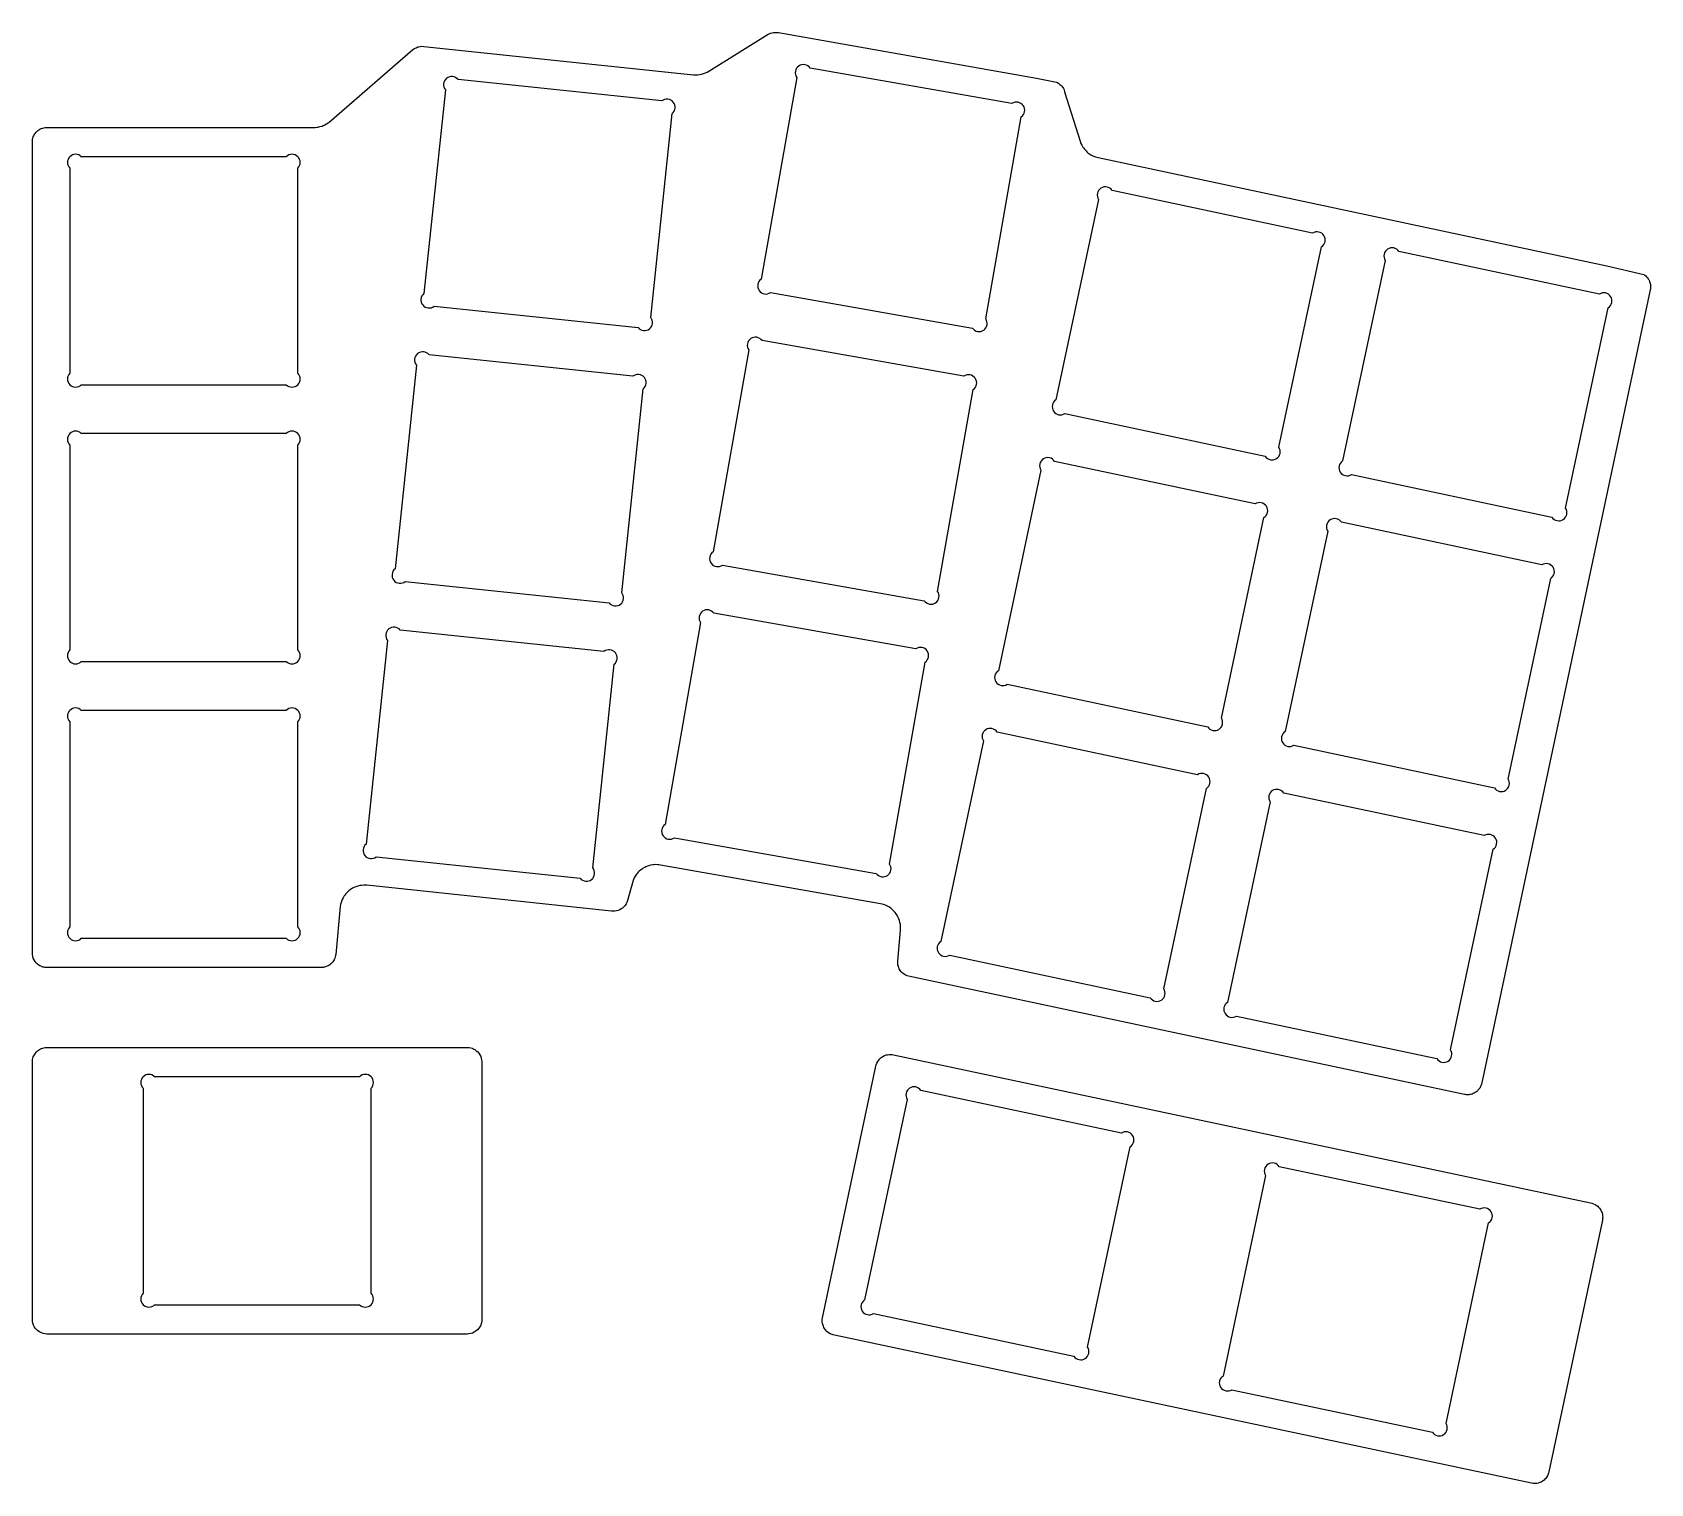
# Model space of a CAD drawing. Header units: millimetres. Extents: x -118 to -18.7, y -15.2 to 74.
import ezdxf

# ---------------------------------------------------------------- set-up
doc = ezdxf.new("R2010")
doc.units = ezdxf.units.MM

msp = doc.modelspace()

# ---------------------------------------------------------------- linework, layer by layer
at = {"layer": 'OUTLINE'}
for points in [[(-118.034, 67.401), (-118.017, 67.474), (-117.994, 67.546), (-117.965, 67.615), (-117.931, 67.681), (-117.88, 67.76), (-117.821, 67.833), (-117.769, 67.887), (-117.712, 67.936), (-117.652, 67.981), (-117.588, 68.02), (-117.504, 68.061), (-117.416, 68.093), (-117.343, 68.112), (-117.269, 68.126), (-117.195, 68.132), (-100.758, 68.134), (-100.691, 68.135), (-100.573, 68.146), (-100.504, 68.156), (-100.389, 68.181), (-100.263, 68.219), (-100.153, 68.263), (-100.097, 68.29), (-99.981, 68.354), (-99.883, 68.419), (-99.828, 68.461), (-94.681, 72.908), (-94.589, 72.974), (-94.491, 73.027), (-94.422, 73.056), (-94.367, 73.074), (-94.314, 73.089), (-94.24, 73.102), (-94.128, 73.112), (-94.013, 73.107), (-77.452, 71.366), (-77.33, 71.359), (-77.268, 71.359), (-77.205, 71.362), (-77.081, 71.376), (-76.958, 71.4), (-76.898, 71.415), (-76.779, 71.454), (-76.721, 71.477), (-76.608, 71.531), (-76.504, 71.591), (-72.862, 73.855), (-72.795, 73.889), (-72.726, 73.917), (-72.611, 73.949), (-72.537, 73.962), (-72.481, 73.967), (-72.425, 73.969), (-72.35, 73.966), (-72.238, 73.951), (-56.385, 71.156), (-55.17, 70.916), (-55.101, 70.882), (-55.021, 70.833), (-54.947, 70.776), (-54.892, 70.725), (-54.829, 70.656), (-54.775, 70.58), (-54.736, 70.515), (-54.697, 70.43), (-54.661, 70.326), (-53.713, 67.287), (-53.661, 67.147), (-53.606, 67.035), (-53.543, 66.927), (-53.507, 66.876), (-53.448, 66.797), (-53.346, 66.685), (-53.301, 66.641), (-53.227, 66.577), (-53.104, 66.488), (-53.051, 66.455), (-52.965, 66.407), (-52.827, 66.346), (-52.768, 66.324), (-52.674, 66.296), (-52.591, 66.276), (-21.36, 59.637), (-19.103, 59.104), (-19.079, 59.088), (-19.033, 59.056), (-18.975, 59.008), (-18.921, 58.956), (-18.872, 58.899), (-18.828, 58.839), (-18.798, 58.791), (-18.771, 58.742), (-18.74, 58.673), (-18.715, 58.603), (-18.7, 58.549), (-18.689, 58.494), (-18.679, 58.419), (-18.675, 58.344), (-18.677, 58.288), (-18.684, 58.213), (-18.695, 58.152), (-29.045, 9.454), (-29.066, 9.372), (-29.098, 9.282), (-29.138, 9.197), (-29.174, 9.136), (-29.22, 9.072), (-29.256, 9.028), (-29.295, 8.988), (-29.35, 8.937), (-29.41, 8.891), (-29.457, 8.86), (-29.505, 8.832), (-29.573, 8.8), (-29.64, 8.774), (-29.712, 8.753), (-29.788, 8.737), (-29.844, 8.73), (-29.9, 8.727), (-29.975, 8.728), (-30.048, 8.734), (-30.11, 8.745), (-64.249, 16.003), (-64.32, 16.026), (-64.372, 16.047), (-64.423, 16.071), (-64.485, 16.107), (-64.576, 16.172), (-64.635, 16.224), (-64.674, 16.265), (-64.711, 16.307), (-64.755, 16.368), (-64.812, 16.465), (-64.843, 16.533), (-64.862, 16.586), (-64.878, 16.64), (-64.894, 16.713), (-64.907, 16.825), (-64.905, 16.94), (-64.74, 18.836), (-64.734, 18.938), (-64.737, 19.063), (-64.749, 19.187), (-64.772, 19.31), (-64.805, 19.431), (-64.856, 19.565), (-64.901, 19.662), (-64.931, 19.716), (-65.008, 19.837), (-65.072, 19.922), (-65.113, 19.97), (-65.213, 20.072), (-65.294, 20.142), (-65.343, 20.18), (-65.463, 20.26), (-65.556, 20.311), (-65.629, 20.346), (-65.728, 20.385), (-65.787, 20.405), (-65.865, 20.427), (-65.967, 20.449), (-79.478, 22.831), (-79.579, 22.847), (-79.641, 22.853), (-79.783, 22.858), (-79.891, 22.852), (-79.953, 22.846), (-80.092, 22.821), (-80.197, 22.793), (-80.272, 22.768), (-80.373, 22.727), (-80.444, 22.693), (-80.539, 22.64), (-80.591, 22.606), (-80.705, 22.523), (-80.787, 22.451), (-80.843, 22.396), (-80.915, 22.314), (-80.954, 22.265), (-81.034, 22.149), (-81.088, 22.055), (-81.116, 21.999), (-81.165, 21.884), (-81.207, 21.751), (-81.497, 20.65), (-81.536, 20.544), (-81.587, 20.444), (-81.65, 20.351), (-81.725, 20.267), (-81.809, 20.192), (-81.886, 20.139), (-81.968, 20.093), (-82.072, 20.051), (-82.18, 20.021), (-82.292, 20.006), (-82.385, 20.003), (-82.493, 20.012), (-97.516, 21.591), (-97.625, 21.597), (-97.687, 21.597), (-97.826, 21.588), (-97.936, 21.571), (-97.997, 21.558), (-98.117, 21.525), (-98.247, 21.476), (-98.348, 21.429), (-98.403, 21.399), (-98.52, 21.324), (-98.608, 21.257), (-98.666, 21.207), (-98.745, 21.129), (-98.796, 21.072), (-98.866, 20.985), (-98.901, 20.934), (-98.973, 20.816), (-99.023, 20.716), (-99.048, 20.658), (-99.074, 20.587), (-99.107, 20.481), (-99.124, 20.407), (-99.145, 20.283), (-99.423, 17.349), (-99.434, 17.27), (-99.45, 17.198), (-99.473, 17.125), (-99.494, 17.073), (-99.518, 17.022), (-99.555, 16.957), (-99.597, 16.895), (-99.633, 16.851), (-99.67, 16.81), (-99.724, 16.758), (-99.783, 16.711), (-99.829, 16.679), (-99.877, 16.649), (-99.944, 16.615), (-100.049, 16.575), (-100.121, 16.556), (-100.176, 16.545), (-100.27, 16.535), (-100.359, 16.534), (-117.149, 16.534), (-117.229, 16.537), (-117.285, 16.544), (-117.34, 16.554), (-117.412, 16.573), (-117.483, 16.598), (-117.535, 16.62), (-117.585, 16.646), (-117.648, 16.684), (-117.738, 16.753), (-117.819, 16.831), (-117.888, 16.919), (-117.947, 17.015), (-117.993, 17.118), (-118.026, 17.226), (-118.045, 17.336), (-118.05, 17.441), (-118.05, 67.207), (-118.047, 67.309)], [(-59.425, 56.007), (-59.418, 56.105), (-59.43, 56.202), (-59.46, 56.295), (-59.508, 56.38), (-57.323, 68.775), (-57.248, 68.839), (-57.188, 68.916), (-57.143, 69.003), (-57.117, 69.098), (-57.109, 69.196), (-57.121, 69.293), (-57.152, 69.386), (-57.2, 69.471), (-57.264, 69.546), (-57.341, 69.606), (-57.428, 69.651), (-57.523, 69.677), (-57.62, 69.685), (-57.718, 69.673), (-57.811, 69.642), (-57.896, 69.594), (-70.291, 71.78), (-70.355, 71.854), (-70.432, 71.915), (-70.519, 71.959), (-70.613, 71.985), (-70.711, 71.993), (-70.809, 71.981), (-70.902, 71.951), (-70.987, 71.903), (-71.061, 71.839), (-71.122, 71.762), (-71.166, 71.674), (-71.193, 71.58), (-71.2, 71.482), (-71.188, 71.385), (-71.158, 71.292), (-71.11, 71.206), (-73.295, 58.812), (-73.37, 58.748), (-73.43, 58.671), (-73.475, 58.583), (-73.501, 58.489), (-73.508, 58.391), (-73.497, 58.294), (-73.466, 58.201), (-73.418, 58.115), (-73.354, 58.041), (-73.277, 57.98), (-73.19, 57.936), (-73.095, 57.91), (-72.998, 57.902), (-72.9, 57.914), (-72.807, 57.944), (-72.722, 57.992), (-60.327, 55.807), (-60.263, 55.733), (-60.186, 55.672), (-60.099, 55.628), (-60.004, 55.601), (-59.907, 55.594), (-59.809, 55.606), (-59.716, 55.636), (-59.631, 55.684), (-59.556, 55.748), (-59.496, 55.825), (-59.452, 55.912)], [(-79.972, 56.099), (-79.971, 56.198), (-79.99, 56.294), (-80.027, 56.385), (-80.08, 56.466), (-78.765, 68.983), (-78.695, 69.052), (-78.64, 69.133), (-78.602, 69.224), (-78.582, 69.32), (-78.582, 69.418), (-78.6, 69.514), (-78.637, 69.605), (-78.691, 69.686), (-78.76, 69.756), (-78.841, 69.811), (-78.931, 69.849), (-79.027, 69.869), (-79.125, 69.87), (-79.222, 69.851), (-79.312, 69.814), (-79.394, 69.76), (-91.911, 71.076), (-91.98, 71.146), (-92.061, 71.201), (-92.151, 71.239), (-92.247, 71.259), (-92.345, 71.259), (-92.442, 71.241), (-92.532, 71.204), (-92.614, 71.15), (-92.684, 71.081), (-92.739, 71), (-92.777, 70.91), (-92.797, 70.814), (-92.798, 70.716), (-92.779, 70.619), (-92.742, 70.529), (-92.688, 70.447), (-94.004, 57.93), (-94.074, 57.861), (-94.129, 57.78), (-94.167, 57.69), (-94.186, 57.594), (-94.187, 57.496), (-94.169, 57.399), (-94.132, 57.308), (-94.078, 57.227), (-94.009, 57.157), (-93.928, 57.102), (-93.837, 57.064), (-93.741, 57.044), (-93.643, 57.043), (-93.547, 57.062), (-93.456, 57.099), (-93.374, 57.153), (-80.858, 55.837), (-80.789, 55.767), (-80.708, 55.712), (-80.617, 55.674), (-80.521, 55.655), (-80.423, 55.654), (-80.327, 55.672), (-80.236, 55.709), (-80.154, 55.763), (-80.085, 55.832), (-80.03, 55.913), (-79.992, 56.003)], [(-101.604, 52.687), (-101.613, 52.785), (-101.642, 52.878), (-101.688, 52.965), (-101.75, 53.041), (-101.75, 65.626), (-101.688, 65.702), (-101.642, 65.789), (-101.613, 65.882), (-101.604, 65.98), (-101.613, 66.078), (-101.642, 66.171), (-101.688, 66.258), (-101.75, 66.334), (-101.826, 66.396), (-101.912, 66.442), (-102.006, 66.47), (-102.104, 66.48), (-102.201, 66.47), (-102.295, 66.442), (-102.381, 66.396), (-102.457, 66.334), (-115.043, 66.334), (-115.119, 66.396), (-115.205, 66.442), (-115.299, 66.47), (-115.396, 66.48), (-115.494, 66.47), (-115.588, 66.442), (-115.674, 66.396), (-115.75, 66.334), (-115.812, 66.258), (-115.858, 66.171), (-115.887, 66.078), (-115.896, 65.98), (-115.887, 65.882), (-115.858, 65.789), (-115.812, 65.702), (-115.75, 65.626), (-115.75, 53.041), (-115.812, 52.965), (-115.858, 52.878), (-115.887, 52.785), (-115.896, 52.687), (-115.887, 52.59), (-115.858, 52.496), (-115.812, 52.409), (-115.75, 52.334), (-115.674, 52.271), (-115.588, 52.225), (-115.494, 52.197), (-115.396, 52.187), (-115.299, 52.197), (-115.205, 52.225), (-115.119, 52.271), (-115.043, 52.334), (-102.457, 52.334), (-102.381, 52.271), (-102.295, 52.225), (-102.201, 52.197), (-102.104, 52.187), (-102.006, 52.197), (-101.912, 52.225), (-101.826, 52.271), (-101.75, 52.334), (-101.688, 52.409), (-101.642, 52.496), (-101.613, 52.59)], [(-41.432, 48.112), (-41.421, 48.21), (-41.43, 48.307), (-41.457, 48.402), (-41.502, 48.489), (-38.885, 60.799), (-38.809, 60.861), (-38.745, 60.936), (-38.698, 61.021), (-38.668, 61.115), (-38.658, 61.212), (-38.666, 61.31), (-38.693, 61.404), (-38.738, 61.491), (-38.799, 61.568), (-38.874, 61.631), (-38.96, 61.678), (-39.054, 61.708), (-39.151, 61.719), (-39.249, 61.71), (-39.343, 61.683), (-39.43, 61.638), (-51.741, 64.255), (-51.802, 64.331), (-51.877, 64.395), (-51.963, 64.442), (-52.056, 64.472), (-52.153, 64.482), (-52.251, 64.474), (-52.345, 64.447), (-52.432, 64.402), (-52.509, 64.341), (-52.572, 64.266), (-52.619, 64.18), (-52.649, 64.086), (-52.66, 63.989), (-52.652, 63.891), (-52.624, 63.797), (-52.579, 63.71), (-55.196, 51.399), (-55.273, 51.338), (-55.336, 51.263), (-55.383, 51.177), (-55.413, 51.084), (-55.424, 50.987), (-55.415, 50.889), (-55.388, 50.795), (-55.343, 50.708), (-55.282, 50.631), (-55.207, 50.568), (-55.121, 50.521), (-55.028, 50.491), (-54.93, 50.48), (-54.833, 50.488), (-54.738, 50.516), (-54.651, 50.561), (-42.341, 47.944), (-42.279, 47.867), (-42.204, 47.804), (-42.119, 47.757), (-42.025, 47.727), (-41.928, 47.716), (-41.83, 47.725), (-41.736, 47.752), (-41.649, 47.797), (-41.572, 47.858), (-41.509, 47.933), (-41.462, 48.019)], [(-23.826, 44.37), (-23.815, 44.467), (-23.823, 44.565), (-23.85, 44.659), (-23.895, 44.746), (-21.279, 57.057), (-21.202, 57.118), (-21.139, 57.193), (-21.091, 57.279), (-21.062, 57.372), (-21.051, 57.47), (-21.059, 57.567), (-21.086, 57.662), (-21.132, 57.749), (-21.193, 57.825), (-21.268, 57.888), (-21.354, 57.936), (-21.447, 57.965), (-21.544, 57.976), (-21.642, 57.968), (-21.736, 57.941), (-21.823, 57.896), (-34.134, 60.512), (-34.195, 60.589), (-34.27, 60.652), (-34.356, 60.7), (-34.449, 60.729), (-34.547, 60.74), (-34.644, 60.732), (-34.739, 60.705), (-34.826, 60.659), (-34.902, 60.598), (-34.965, 60.523), (-35.013, 60.437), (-35.042, 60.344), (-35.053, 60.247), (-35.045, 60.149), (-35.018, 60.055), (-34.973, 59.968), (-37.589, 47.657), (-37.666, 47.596), (-37.729, 47.521), (-37.776, 47.435), (-37.806, 47.342), (-37.817, 47.244), (-37.809, 47.147), (-37.781, 47.052), (-37.736, 46.965), (-37.675, 46.889), (-37.6, 46.826), (-37.514, 46.778), (-37.421, 46.749), (-37.324, 46.738), (-37.226, 46.746), (-37.132, 46.773), (-37.045, 46.818), (-24.734, 44.202), (-24.673, 44.125), (-24.598, 44.062), (-24.512, 44.015), (-24.419, 43.985), (-24.321, 43.974), (-24.224, 43.982), (-24.129, 44.01), (-24.042, 44.055), (-23.966, 44.116), (-23.903, 44.191), (-23.855, 44.277)], [(-62.377, 39.265), (-62.37, 39.363), (-62.382, 39.46), (-62.412, 39.553), (-62.46, 39.639), (-60.275, 52.033), (-60.2, 52.097), (-60.14, 52.174), (-60.095, 52.262), (-60.069, 52.356), (-60.062, 52.454), (-60.073, 52.551), (-60.104, 52.644), (-60.152, 52.73), (-60.216, 52.804), (-60.293, 52.865), (-60.38, 52.909), (-60.475, 52.935), (-60.572, 52.943), (-60.67, 52.931), (-60.763, 52.901), (-60.848, 52.852), (-73.243, 55.038), (-73.307, 55.112), (-73.384, 55.173), (-73.471, 55.217), (-73.566, 55.244), (-73.663, 55.251), (-73.761, 55.239), (-73.854, 55.209), (-73.939, 55.161), (-74.014, 55.097), (-74.074, 55.02), (-74.118, 54.932), (-74.145, 54.838), (-74.152, 54.74), (-74.14, 54.643), (-74.11, 54.55), (-74.062, 54.464), (-76.247, 42.07), (-76.322, 42.006), (-76.382, 41.929), (-76.427, 41.841), (-76.453, 41.747), (-76.461, 41.649), (-76.449, 41.552), (-76.418, 41.459), (-76.37, 41.373), (-76.306, 41.299), (-76.229, 41.239), (-76.142, 41.194), (-76.047, 41.168), (-75.95, 41.16), (-75.852, 41.172), (-75.759, 41.203), (-75.674, 41.251), (-63.279, 39.065), (-63.215, 38.991), (-63.138, 38.93), (-63.051, 38.886), (-62.957, 38.86), (-62.859, 38.852), (-62.761, 38.864), (-62.668, 38.894), (-62.583, 38.942), (-62.509, 39.006), (-62.448, 39.083), (-62.404, 39.171)], [(-81.749, 39.193), (-81.748, 39.291), (-81.767, 39.387), (-81.804, 39.478), (-81.857, 39.56), (-80.542, 52.076), (-80.472, 52.145), (-80.417, 52.226), (-80.379, 52.317), (-80.359, 52.413), (-80.359, 52.511), (-80.377, 52.607), (-80.414, 52.698), (-80.468, 52.78), (-80.537, 52.849), (-80.618, 52.904), (-80.708, 52.942), (-80.804, 52.962), (-80.902, 52.963), (-80.999, 52.944), (-81.089, 52.907), (-81.171, 52.853), (-93.688, 54.169), (-93.757, 54.239), (-93.838, 54.294), (-93.928, 54.332), (-94.024, 54.352), (-94.122, 54.352), (-94.219, 54.334), (-94.309, 54.297), (-94.391, 54.243), (-94.461, 54.174), (-94.516, 54.093), (-94.554, 54.003), (-94.574, 53.907), (-94.575, 53.809), (-94.556, 53.712), (-94.519, 53.622), (-94.465, 53.54), (-95.781, 41.023), (-95.851, 40.954), (-95.906, 40.873), (-95.944, 40.783), (-95.963, 40.687), (-95.964, 40.589), (-95.946, 40.492), (-95.909, 40.402), (-95.855, 40.32), (-95.786, 40.25), (-95.705, 40.195), (-95.614, 40.157), (-95.518, 40.137), (-95.42, 40.136), (-95.324, 40.155), (-95.233, 40.192), (-95.151, 40.246), (-82.635, 38.93), (-82.566, 38.86), (-82.485, 38.805), (-82.394, 38.767), (-82.298, 38.748), (-82.2, 38.747), (-82.104, 38.765), (-82.013, 38.802), (-81.931, 38.856), (-81.862, 38.925), (-81.807, 39.006), (-81.769, 39.097)], [(-101.604, 35.687), (-101.613, 35.785), (-101.642, 35.878), (-101.688, 35.965), (-101.75, 36.041), (-101.75, 48.626), (-101.688, 48.702), (-101.642, 48.789), (-101.613, 48.882), (-101.604, 48.98), (-101.613, 49.078), (-101.642, 49.171), (-101.688, 49.258), (-101.75, 49.334), (-101.826, 49.396), (-101.912, 49.442), (-102.006, 49.47), (-102.104, 49.48), (-102.201, 49.47), (-102.295, 49.442), (-102.381, 49.396), (-102.457, 49.334), (-115.043, 49.334), (-115.119, 49.396), (-115.205, 49.442), (-115.299, 49.47), (-115.396, 49.48), (-115.494, 49.47), (-115.588, 49.442), (-115.674, 49.396), (-115.75, 49.334), (-115.812, 49.258), (-115.858, 49.171), (-115.887, 49.078), (-115.896, 48.98), (-115.887, 48.882), (-115.858, 48.789), (-115.812, 48.702), (-115.75, 48.626), (-115.75, 36.041), (-115.812, 35.965), (-115.858, 35.878), (-115.887, 35.785), (-115.896, 35.687), (-115.887, 35.59), (-115.858, 35.496), (-115.812, 35.409), (-115.75, 35.334), (-115.674, 35.271), (-115.588, 35.225), (-115.494, 35.197), (-115.396, 35.187), (-115.299, 35.197), (-115.205, 35.225), (-115.119, 35.271), (-115.043, 35.334), (-102.457, 35.334), (-102.381, 35.271), (-102.295, 35.225), (-102.201, 35.197), (-102.104, 35.187), (-102.006, 35.197), (-101.912, 35.225), (-101.826, 35.271), (-101.75, 35.334), (-101.688, 35.409), (-101.642, 35.496), (-101.613, 35.59)], [(-44.967, 31.484), (-44.956, 31.581), (-44.964, 31.679), (-44.991, 31.773), (-45.036, 31.86), (-42.42, 44.171), (-42.343, 44.232), (-42.28, 44.307), (-42.233, 44.393), (-42.203, 44.486), (-42.192, 44.584), (-42.2, 44.681), (-42.228, 44.775), (-42.273, 44.863), (-42.334, 44.939), (-42.409, 45.002), (-42.495, 45.05), (-42.588, 45.079), (-42.685, 45.09), (-42.783, 45.082), (-42.877, 45.055), (-42.964, 45.01), (-55.275, 47.626), (-55.336, 47.703), (-55.411, 47.766), (-55.497, 47.813), (-55.59, 47.843), (-55.688, 47.854), (-55.786, 47.846), (-55.88, 47.818), (-55.967, 47.773), (-56.043, 47.712), (-56.107, 47.637), (-56.154, 47.551), (-56.184, 47.458), (-56.194, 47.361), (-56.186, 47.263), (-56.159, 47.169), (-56.114, 47.082), (-58.731, 34.771), (-58.807, 34.71), (-58.87, 34.635), (-58.918, 34.549), (-58.947, 34.456), (-58.958, 34.358), (-58.95, 34.26), (-58.923, 34.166), (-58.878, 34.079), (-58.816, 34.003), (-58.741, 33.939), (-58.656, 33.892), (-58.562, 33.862), (-58.465, 33.852), (-58.367, 33.86), (-58.273, 33.887), (-58.186, 33.932), (-45.875, 31.315), (-45.814, 31.239), (-45.739, 31.176), (-45.653, 31.128), (-45.56, 31.099), (-45.462, 31.088), (-45.365, 31.096), (-45.271, 31.123), (-45.183, 31.168), (-45.107, 31.23), (-45.044, 31.305), (-44.996, 31.39)], [(-27.36, 27.741), (-27.349, 27.839), (-27.358, 27.937), (-27.385, 28.031), (-27.43, 28.118), (-24.813, 40.428), (-24.737, 40.49), (-24.673, 40.565), (-24.626, 40.65), (-24.596, 40.744), (-24.585, 40.841), (-24.594, 40.939), (-24.621, 41.033), (-24.666, 41.12), (-24.727, 41.197), (-24.802, 41.26), (-24.888, 41.307), (-24.981, 41.337), (-25.079, 41.348), (-25.177, 41.339), (-25.271, 41.312), (-25.358, 41.267), (-37.668, 43.884), (-37.73, 43.96), (-37.805, 44.024), (-37.89, 44.071), (-37.984, 44.101), (-38.081, 44.112), (-38.179, 44.103), (-38.273, 44.076), (-38.36, 44.031), (-38.437, 43.97), (-38.5, 43.895), (-38.547, 43.809), (-38.577, 43.716), (-38.588, 43.618), (-38.579, 43.52), (-38.552, 43.426), (-38.507, 43.339), (-41.124, 31.028), (-41.2, 30.967), (-41.264, 30.892), (-41.311, 30.807), (-41.341, 30.713), (-41.352, 30.616), (-41.343, 30.518), (-41.316, 30.424), (-41.271, 30.337), (-41.21, 30.26), (-41.135, 30.197), (-41.049, 30.15), (-40.956, 30.12), (-40.858, 30.109), (-40.76, 30.118), (-40.666, 30.145), (-40.579, 30.19), (-28.268, 27.573), (-28.207, 27.497), (-28.132, 27.433), (-28.047, 27.386), (-27.953, 27.356), (-27.856, 27.345), (-27.758, 27.354), (-27.664, 27.381), (-27.577, 27.426), (-27.5, 27.487), (-27.437, 27.562), (-27.39, 27.648)], [(-65.329, 22.523), (-65.322, 22.621), (-65.334, 22.718), (-65.364, 22.812), (-65.412, 22.897), (-63.227, 35.292), (-63.152, 35.355), (-63.092, 35.433), (-63.047, 35.52), (-63.021, 35.614), (-63.014, 35.712), (-63.025, 35.809), (-63.056, 35.903), (-63.104, 35.988), (-63.168, 36.062), (-63.245, 36.123), (-63.332, 36.167), (-63.427, 36.194), (-63.524, 36.201), (-63.622, 36.189), (-63.715, 36.159), (-63.8, 36.111), (-76.195, 38.296), (-76.259, 38.371), (-76.336, 38.431), (-76.423, 38.475), (-76.518, 38.502), (-76.615, 38.509), (-76.713, 38.498), (-76.806, 38.467), (-76.891, 38.419), (-76.966, 38.355), (-77.026, 38.278), (-77.07, 38.191), (-77.097, 38.096), (-77.104, 37.999), (-77.093, 37.901), (-77.062, 37.808), (-77.014, 37.723), (-79.199, 25.328), (-79.274, 25.264), (-79.334, 25.187), (-79.379, 25.1), (-79.405, 25.005), (-79.413, 24.908), (-79.401, 24.81), (-79.37, 24.717), (-79.322, 24.632), (-79.258, 24.557), (-79.181, 24.497), (-79.094, 24.453), (-78.999, 24.426), (-78.902, 24.419), (-78.804, 24.43), (-78.711, 24.461), (-78.626, 24.509), (-66.231, 22.323), (-66.167, 22.249), (-66.09, 22.189), (-66.003, 22.144), (-65.909, 22.118), (-65.811, 22.11), (-65.714, 22.122), (-65.62, 22.153), (-65.535, 22.201), (-65.461, 22.264), (-65.4, 22.342), (-65.356, 22.429)], [(-83.526, 22.286), (-83.525, 22.384), (-83.544, 22.48), (-83.581, 22.571), (-83.634, 22.653), (-82.319, 35.169), (-82.249, 35.238), (-82.194, 35.319), (-82.156, 35.41), (-82.136, 35.506), (-82.136, 35.604), (-82.154, 35.7), (-82.191, 35.791), (-82.245, 35.873), (-82.314, 35.942), (-82.395, 35.997), (-82.485, 36.036), (-82.581, 36.055), (-82.679, 36.056), (-82.776, 36.037), (-82.866, 36.001), (-82.948, 35.947), (-95.465, 37.262), (-95.534, 37.332), (-95.615, 37.387), (-95.705, 37.425), (-95.801, 37.445), (-95.899, 37.445), (-95.996, 37.427), (-96.086, 37.39), (-96.168, 37.336), (-96.238, 37.267), (-96.293, 37.186), (-96.331, 37.096), (-96.351, 37), (-96.352, 36.902), (-96.333, 36.806), (-96.296, 36.715), (-96.242, 36.633), (-97.558, 24.116), (-97.628, 24.047), (-97.682, 23.966), (-97.721, 23.876), (-97.74, 23.78), (-97.741, 23.682), (-97.722, 23.585), (-97.686, 23.495), (-97.632, 23.413), (-97.563, 23.343), (-97.482, 23.288), (-97.391, 23.25), (-97.295, 23.23), (-97.197, 23.23), (-97.101, 23.248), (-97.01, 23.285), (-96.928, 23.339), (-84.412, 22.023), (-84.343, 21.954), (-84.262, 21.899), (-84.171, 21.86), (-84.075, 21.841), (-83.977, 21.84), (-83.881, 21.859), (-83.79, 21.895), (-83.708, 21.949), (-83.639, 22.018), (-83.584, 22.099), (-83.546, 22.19)], [(-101.613, 18.785), (-101.642, 18.878), (-101.688, 18.965), (-101.75, 19.041), (-101.75, 31.626), (-101.688, 31.702), (-101.642, 31.789), (-101.613, 31.882), (-101.604, 31.98), (-101.613, 32.078), (-101.642, 32.171), (-101.688, 32.258), (-101.75, 32.334), (-101.826, 32.396), (-101.912, 32.442), (-102.006, 32.47), (-102.104, 32.48), (-102.201, 32.47), (-102.295, 32.442), (-102.381, 32.396), (-102.457, 32.334), (-115.043, 32.334), (-115.119, 32.396), (-115.205, 32.442), (-115.299, 32.47), (-115.396, 32.48), (-115.494, 32.47), (-115.588, 32.442), (-115.674, 32.396), (-115.75, 32.334), (-115.812, 32.258), (-115.858, 32.171), (-115.887, 32.078), (-115.896, 31.98), (-115.887, 31.882), (-115.858, 31.789), (-115.812, 31.702), (-115.75, 31.626), (-115.75, 19.041), (-115.812, 18.965), (-115.858, 18.878), (-115.887, 18.785), (-115.896, 18.687), (-115.887, 18.59), (-115.858, 18.496), (-115.812, 18.409), (-115.75, 18.334), (-115.674, 18.271), (-115.588, 18.225), (-115.494, 18.197), (-115.396, 18.187), (-115.299, 18.197), (-115.205, 18.225), (-115.119, 18.271), (-115.043, 18.334), (-102.457, 18.334), (-102.381, 18.271), (-102.295, 18.225), (-102.201, 18.197), (-102.104, 18.187), (-102.006, 18.197), (-101.912, 18.225), (-101.826, 18.271), (-101.75, 18.334), (-101.688, 18.409), (-101.642, 18.496), (-101.613, 18.59), (-101.604, 18.687)], [(-48.501, 14.855), (-48.49, 14.953), (-48.499, 15.05), (-48.526, 15.145), (-48.571, 15.232), (-45.954, 27.542), (-45.878, 27.604), (-45.814, 27.678), (-45.767, 27.764), (-45.737, 27.858), (-45.727, 27.955), (-45.735, 28.053), (-45.762, 28.147), (-45.807, 28.234), (-45.868, 28.311), (-45.943, 28.374), (-46.029, 28.421), (-46.123, 28.451), (-46.22, 28.462), (-46.318, 28.453), (-46.412, 28.426), (-46.499, 28.381), (-58.81, 30.998), (-58.871, 31.074), (-58.946, 31.137), (-59.032, 31.185), (-59.125, 31.215), (-59.222, 31.225), (-59.32, 31.217), (-59.414, 31.19), (-59.501, 31.145), (-59.578, 31.084), (-59.641, 31.009), (-59.688, 30.923), (-59.718, 30.829), (-59.729, 30.732), (-59.721, 30.634), (-59.693, 30.54), (-59.648, 30.453), (-62.265, 18.142), (-62.342, 18.081), (-62.405, 18.006), (-62.452, 17.92), (-62.482, 17.827), (-62.493, 17.73), (-62.484, 17.632), (-62.457, 17.538), (-62.412, 17.451), (-62.351, 17.374), (-62.276, 17.311), (-62.19, 17.264), (-62.097, 17.234), (-61.999, 17.223), (-61.902, 17.231), (-61.807, 17.259), (-61.72, 17.304), (-49.41, 14.687), (-49.348, 14.61), (-49.273, 14.547), (-49.188, 14.5), (-49.094, 14.47), (-48.997, 14.459), (-48.899, 14.468), (-48.805, 14.495), (-48.718, 14.54), (-48.641, 14.601), (-48.578, 14.676), (-48.531, 14.762)], [(-30.895, 11.113), (-30.884, 11.21), (-30.892, 11.308), (-30.919, 11.402), (-30.964, 11.489), (-28.348, 23.8), (-28.271, 23.861), (-28.208, 23.936), (-28.16, 24.022), (-28.131, 24.115), (-28.12, 24.213), (-28.128, 24.31), (-28.155, 24.405), (-28.201, 24.492), (-28.262, 24.568), (-28.337, 24.631), (-28.422, 24.679), (-28.516, 24.708), (-28.613, 24.719), (-28.711, 24.711), (-28.805, 24.684), (-28.892, 24.639), (-41.203, 27.255), (-41.264, 27.332), (-41.339, 27.395), (-41.425, 27.442), (-41.518, 27.472), (-41.616, 27.483), (-41.713, 27.475), (-41.808, 27.447), (-41.895, 27.402), (-41.971, 27.341), (-42.034, 27.266), (-42.082, 27.18), (-42.111, 27.087), (-42.122, 26.99), (-42.114, 26.892), (-42.087, 26.798), (-42.042, 26.711), (-44.658, 14.4), (-44.735, 14.339), (-44.798, 14.264), (-44.845, 14.178), (-44.875, 14.085), (-44.886, 13.987), (-44.878, 13.89), (-44.85, 13.795), (-44.805, 13.708), (-44.744, 13.632), (-44.669, 13.569), (-44.583, 13.521), (-44.49, 13.492), (-44.393, 13.481), (-44.295, 13.489), (-44.201, 13.516), (-44.114, 13.561), (-31.803, 10.945), (-31.742, 10.868), (-31.667, 10.805), (-31.581, 10.758), (-31.488, 10.728), (-31.39, 10.717), (-31.292, 10.725), (-31.198, 10.753), (-31.111, 10.798), (-31.035, 10.859), (-30.972, 10.934), (-30.924, 11.02)], [(-118.015, 10.981), (-117.992, 11.051), (-117.962, 11.121), (-117.927, 11.187), (-117.887, 11.25), (-117.841, 11.31), (-117.791, 11.365), (-117.736, 11.417), (-117.677, 11.463), (-117.614, 11.504), (-117.549, 11.54), (-117.48, 11.571), (-117.409, 11.595), (-117.336, 11.614), (-117.263, 11.626), (-117.188, 11.633), (-91.344, 11.634), (-91.229, 11.625), (-91.119, 11.603), (-91.048, 11.581), (-90.995, 11.56), (-90.944, 11.537), (-90.879, 11.5), (-90.787, 11.435), (-90.704, 11.36), (-90.631, 11.274), (-90.569, 11.18), (-90.519, 11.079), (-90.482, 10.973), (-90.46, 10.864), (-90.45, 10.75), (-90.45, -5.049), (-90.456, -5.167), (-90.475, -5.278), (-90.496, -5.35), (-90.516, -5.403), (-90.538, -5.454), (-90.573, -5.52), (-90.636, -5.614), (-90.709, -5.699), (-90.793, -5.774), (-90.854, -5.817), (-90.915, -5.854), (-91.02, -5.904), (-91.127, -5.938), (-91.238, -5.959), (-91.353, -5.966), (-117.157, -5.966), (-117.271, -5.958), (-117.381, -5.936), (-117.488, -5.901), (-117.556, -5.87), (-117.621, -5.833), (-117.713, -5.768), (-117.796, -5.693), (-117.869, -5.607), (-117.931, -5.513), (-117.981, -5.412), (-118.017, -5.306), (-118.041, -5.196), (-118.05, -5.083), (-118.05, 10.715), (-118.048, 10.796), (-118.035, 10.896)], [(-22.367, 2.089), (-22.285, 2.07), (-22.179, 2.035), (-22.077, 1.986), (-22.013, 1.946), (-21.925, 1.877), (-21.87, 1.825), (-21.821, 1.769), (-21.776, 1.709), (-21.736, 1.646), (-21.687, 1.545), (-21.661, 1.474), (-21.641, 1.402), (-21.623, 1.291), (-21.619, 1.216), (-21.621, 1.141), (-21.636, 1.028), (-24.92, -14.424), (-24.939, -14.502), (-24.962, -14.573), (-25.009, -14.675), (-25.047, -14.74), (-25.113, -14.831), (-25.164, -14.886), (-25.219, -14.937), (-25.278, -14.984), (-25.34, -15.025), (-25.406, -15.061), (-25.475, -15.091), (-25.582, -15.126), (-25.655, -15.141), (-25.73, -15.15), (-25.805, -15.153), (-25.88, -15.15), (-25.994, -15.133), (-68.798, -6.035), (-68.88, -6.016), (-68.987, -5.98), (-69.055, -5.949), (-69.152, -5.892), (-69.241, -5.823), (-69.295, -5.771), (-69.345, -5.715), (-69.41, -5.623), (-69.447, -5.558), (-69.478, -5.49), (-69.515, -5.384), (-69.531, -5.31), (-69.542, -5.236), (-69.546, -5.161), (-69.544, -5.086), (-69.53, -4.974), (-66.245, 10.478), (-66.226, 10.556), (-66.189, 10.662), (-66.138, 10.763), (-66.075, 10.856), (-66.001, 10.941), (-65.917, 11.016), (-65.825, 11.079), (-65.725, 11.131), (-65.619, 11.17), (-65.547, 11.189), (-65.436, 11.205), (-65.323, 11.207), (-65.248, 11.201), (-65.171, 11.188)], [(-97.25, -3.459), (-97.25, 9.126), (-97.188, 9.202), (-97.142, 9.289), (-97.113, 9.382), (-97.104, 9.48), (-97.113, 9.578), (-97.142, 9.671), (-97.188, 9.758), (-97.25, 9.834), (-97.326, 9.896), (-97.412, 9.942), (-97.506, 9.97), (-97.604, 9.98), (-97.701, 9.97), (-97.795, 9.942), (-97.881, 9.896), (-97.957, 9.834), (-110.543, 9.834), (-110.619, 9.896), (-110.705, 9.942), (-110.799, 9.97), (-110.896, 9.98), (-110.994, 9.97), (-111.088, 9.942), (-111.174, 9.896), (-111.25, 9.834), (-111.312, 9.758), (-111.358, 9.671), (-111.387, 9.578), (-111.396, 9.48), (-111.387, 9.382), (-111.358, 9.289), (-111.312, 9.202), (-111.25, 9.126), (-111.25, -3.459), (-111.312, -3.535), (-111.358, -3.622), (-111.387, -3.715), (-111.396, -3.813), (-111.387, -3.91), (-111.358, -4.004), (-111.312, -4.091), (-111.25, -4.166), (-111.174, -4.229), (-111.088, -4.275), (-110.994, -4.303), (-110.896, -4.313), (-110.799, -4.303), (-110.705, -4.275), (-110.619, -4.229), (-110.543, -4.166), (-97.957, -4.166), (-97.881, -4.229), (-97.795, -4.275), (-97.701, -4.303), (-97.604, -4.313), (-97.506, -4.303), (-97.412, -4.275), (-97.326, -4.229), (-97.25, -4.166), (-97.188, -4.091), (-97.142, -4.004), (-97.113, -3.91), (-97.104, -3.813), (-97.113, -3.715), (-97.142, -3.622), (-97.188, -3.535)], [(-53.204, -6.864), (-53.249, -6.777), (-50.632, 5.534), (-50.556, 5.595), (-50.492, 5.67), (-50.445, 5.756), (-50.415, 5.849), (-50.405, 5.947), (-50.413, 6.045), (-50.44, 6.139), (-50.485, 6.226), (-50.546, 6.302), (-50.621, 6.365), (-50.707, 6.413), (-50.801, 6.442), (-50.898, 6.453), (-50.996, 6.445), (-51.09, 6.418), (-51.177, 6.373), (-63.488, 8.989), (-63.549, 9.066), (-63.624, 9.129), (-63.71, 9.177), (-63.803, 9.206), (-63.9, 9.217), (-63.998, 9.209), (-64.092, 9.182), (-64.179, 9.136), (-64.256, 9.075), (-64.319, 9), (-64.366, 8.915), (-64.396, 8.821), (-64.407, 8.724), (-64.399, 8.626), (-64.371, 8.532), (-64.326, 8.445), (-66.943, -3.866), (-67.02, -3.927), (-67.083, -4.002), (-67.13, -4.088), (-67.16, -4.181), (-67.171, -4.279), (-67.162, -4.376), (-67.135, -4.471), (-67.09, -4.558), (-67.029, -4.634), (-66.954, -4.697), (-66.868, -4.745), (-66.775, -4.774), (-66.677, -4.785), (-66.58, -4.777), (-66.485, -4.75), (-66.398, -4.705), (-54.088, -7.321), (-54.026, -7.398), (-53.951, -7.461), (-53.866, -7.508), (-53.772, -7.538), (-53.675, -7.549), (-53.577, -7.541), (-53.483, -7.513), (-53.396, -7.468), (-53.319, -7.407), (-53.256, -7.332), (-53.209, -7.246), (-53.179, -7.153), (-53.168, -7.056), (-53.177, -6.958)], [(-31.196, -11.542), (-31.241, -11.455), (-28.624, 0.856), (-28.547, 0.917), (-28.484, 0.992), (-28.437, 1.078), (-28.407, 1.171), (-28.396, 1.269), (-28.405, 1.366), (-28.432, 1.461), (-28.477, 1.548), (-28.538, 1.624), (-28.613, 1.687), (-28.699, 1.735), (-28.792, 1.764), (-28.89, 1.775), (-28.987, 1.767), (-29.081, 1.74), (-29.169, 1.695), (-41.479, 4.311), (-41.54, 4.388), (-41.615, 4.451), (-41.701, 4.499), (-41.795, 4.528), (-41.892, 4.539), (-41.99, 4.531), (-42.084, 4.504), (-42.171, 4.458), (-42.247, 4.397), (-42.311, 4.322), (-42.358, 4.236), (-42.388, 4.143), (-42.399, 4.046), (-42.39, 3.948), (-42.363, 3.854), (-42.318, 3.767), (-44.935, -8.544), (-45.011, -8.605), (-45.074, -8.68), (-45.122, -8.766), (-45.151, -8.859), (-45.162, -8.957), (-45.154, -9.054), (-45.127, -9.149), (-45.082, -9.236), (-45.02, -9.312), (-44.946, -9.375), (-44.86, -9.423), (-44.766, -9.452), (-44.669, -9.463), (-44.571, -9.455), (-44.477, -9.428), (-44.39, -9.383), (-32.079, -11.999), (-32.018, -12.076), (-31.943, -12.139), (-31.857, -12.186), (-31.764, -12.216), (-31.666, -12.227), (-31.569, -12.219), (-31.475, -12.191), (-31.388, -12.146), (-31.311, -12.085), (-31.248, -12.01), (-31.201, -11.924), (-31.171, -11.831), (-31.16, -11.734), (-31.168, -11.636)]]:
    msp.add_lwpolyline(points, close=True, dxfattribs=at)

doc.saveas('drawing.dxf')
